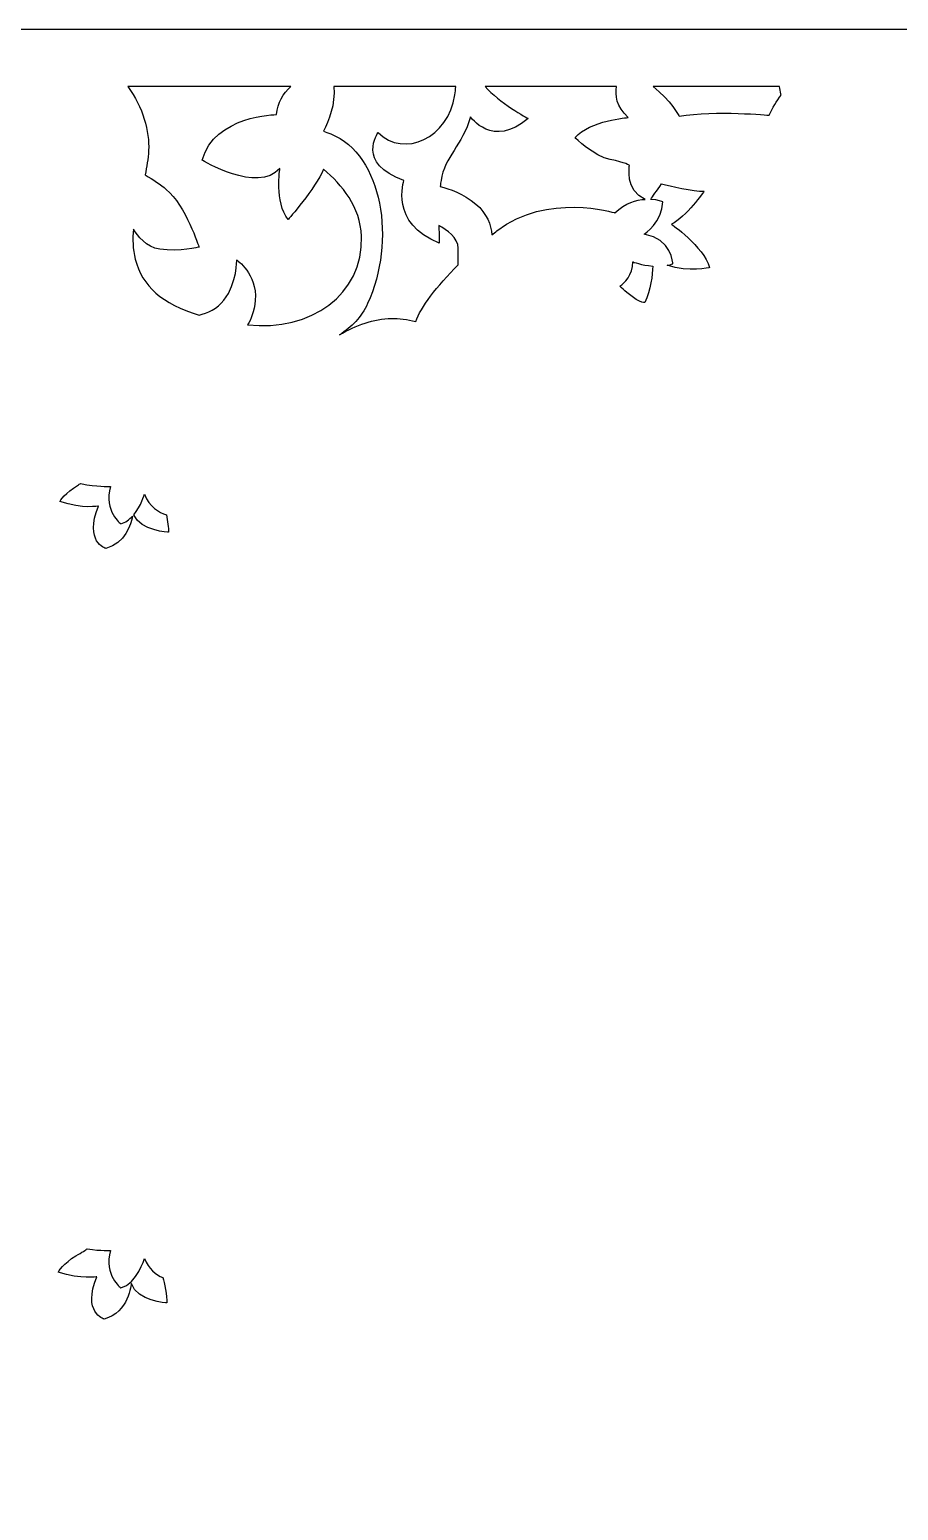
# Model space of a CAD drawing. Header units: centimetres. Extents: x -9.6 to 9.9, y -13.1 to 7.2.
# Drawn here: x -2.22 to 3.75, y -2.93 to 7.23 of the extents above; entities that cross this region are included whole.
import ezdxf

# ---------------------------------------------------------------- set-up
doc = ezdxf.new("R2010")
doc.units = ezdxf.units.CM
doc.header["$MEASUREMENT"] = 0
doc.layers.add('layer 1', color=7, linetype='Continuous')

msp = doc.modelspace()

# ---------------------------------------------------------------- linework, layer by layer
at = {"layer": 'layer 1', "color": 177}
for points, knots in [([(-9.62521, 7.23276), (-9.62521, 7.23276), (9.9253, 7.23276), (9.9253, 7.23276), (9.9253, 7.23276), (9.9253, 7.23276), (9.9253, -13.09977), (9.9253, -13.09977), (9.9253, -13.09977), (9.9253, -13.09977), (-9.62521, -13.09977), (-9.62521, -13.09977), (-9.62521, -13.09977), (-9.62521, -13.09977), (-9.62521, 7.23276), (-9.62521, 7.23276)], [0, 0, 0, 0, 0.2, 0.2, 0.2, 0.2, 0.4, 0.4, 0.4, 0.4, 0.6, 0.6, 0.6, 0.6, 1, 1, 1, 1]), ([(-1.54164, 6.84175), (-1.54164, 6.84175), (-0.42183, 6.84175), (-0.42183, 6.84175), (-0.42183, 6.84175), (-0.4733, 6.79433), (-0.51364, 6.73145), (-0.51978, 6.64923), (-0.51978, 6.64923), (-0.51978, 6.64923), (-0.94621, 6.64449), (-1.03055, 6.33669), (-1.03055, 6.33669), (-1.03055, 6.33669), (-0.65099, 6.10466), (-0.49635, 6.27987), (-0.49635, 6.27987), (-0.49635, 6.27987), (-0.53384, 6.04784), (-0.44012, 5.92945), (-0.44012, 5.92945), (-0.44012, 5.92945), (-0.25085, 6.14106), (-0.19712, 6.2738), (-0.19712, 6.2738), (-0.06978, 6.16911), (0.05674, 6.01513), (0.06362, 5.81344), (0.06362, 5.81344), (0.07734, 5.41148), (-0.28369, 5.15835), (-0.71909, 5.20565), (-0.71909, 5.20565), (-0.69521, 5.24158), (-0.67232, 5.29569), (-0.66596, 5.37486), (-0.66596, 5.37486), (-0.65131, 5.55755), (-0.793, 5.65136), (-0.793, 5.65136), (-0.793, 5.65136), (-0.793, 5.65136), (-0.78812, 5.4983), (-0.88095, 5.37486), (-0.88095, 5.37486), (-0.92612, 5.3148), (-0.99443, 5.28633), (-1.0521, 5.27289), (-1.0521, 5.27289), (-1.30543, 5.34955), (-1.44259, 5.47173), (-1.48978, 5.65717), (-1.48978, 5.65717), (-1.5074, 5.7264), (-1.50922, 5.79455), (-1.50235, 5.86251), (-1.50235, 5.86251), (-1.4745, 5.816), (-1.415, 5.73904), (-1.3207, 5.72543), (-1.3207, 5.72543), (-1.18389, 5.70568), (-1.05197, 5.74024), (-1.05197, 5.74024), (-1.05197, 5.74024), (-1.05197, 5.74024), (-1.1448, 6.02662), (-1.27673, 6.13525), (-1.27673, 6.13525), (-1.31647, 6.16797), (-1.36645, 6.20428), (-1.4222, 6.23485), (-1.4222, 6.23485), (-1.41054, 6.28984), (-1.40146, 6.34574), (-1.3984, 6.40299), (-1.3984, 6.40299), (-1.39156, 6.53089), (-1.43635, 6.70251), (-1.54164, 6.84175)], [0, 0, 0, 0, 0.04761905, 0.04761905, 0.04761905, 0.04761905, 0.0952381, 0.0952381, 0.0952381, 0.0952381, 0.14285714, 0.14285714, 0.14285714, 0.14285714, 0.19047619, 0.19047619, 0.19047619, 0.19047619, 0.23809524, 0.23809524, 0.23809524, 0.23809524, 0.28571429, 0.28571429, 0.28571429, 0.28571429, 0.33333333, 0.33333333, 0.33333333, 0.33333333, 0.38095238, 0.38095238, 0.38095238, 0.38095238, 0.42857143, 0.42857143, 0.42857143, 0.42857143, 0.47619048, 0.47619048, 0.47619048, 0.47619048, 0.52380952, 0.52380952, 0.52380952, 0.52380952, 0.57142857, 0.57142857, 0.57142857, 0.57142857, 0.61904762, 0.61904762, 0.61904762, 0.61904762, 0.66666667, 0.66666667, 0.66666667, 0.66666667, 0.71428571, 0.71428571, 0.71428571, 0.71428571, 0.76190476, 0.76190476, 0.76190476, 0.76190476, 0.80952381, 0.80952381, 0.80952381, 0.80952381, 0.85714286, 0.85714286, 0.85714286, 0.85714286, 0.9047619, 0.9047619, 0.9047619, 0.9047619, 1, 1, 1, 1]), ([(-0.12646, 6.84175), (-0.12646, 6.84175), (0.71155, 6.84175), (0.71155, 6.84175), (0.71155, 6.84175), (0.71003, 6.82247), (0.70795, 6.8032), (0.70525, 6.78403), (0.70525, 6.78403), (0.66381, 6.4909), (0.35596, 6.34732), (0.17836, 6.52679), (0.17836, 6.52679), (0.17836, 6.52679), (0.02444, 6.31142), (0.35596, 6.19776), (0.35596, 6.19776), (0.35596, 6.19776), (0.25532, 5.89864), (0.59868, 5.76703), (0.59868, 5.76703), (0.59868, 5.76703), (0.59645, 5.81747), (0.59586, 5.88775), (0.59586, 5.88775), (0.64768, 5.85919), (0.72843, 5.80319), (0.72843, 5.73168), (0.72843, 5.73168), (0.72843, 5.68808), (0.72843, 5.64879), (0.72843, 5.61773), (0.72843, 5.61773), (0.58013, 5.47002), (0.46874, 5.32461), (0.43734, 5.22947), (0.43734, 5.22947), (0.37849, 5.24312), (0.32203, 5.25061), (0.26995, 5.24987), (0.26995, 5.24987), (0.14894, 5.24815), (0.02522, 5.20474), (-0.08704, 5.1373), (-0.08704, 5.1373), (-0.00398, 5.18909), (0.06315, 5.25938), (0.1058, 5.35174), (0.1058, 5.35174), (0.30261, 5.77792), (0.21123, 6.37458), (-0.14724, 6.51664), (-0.14724, 6.51664), (-0.16506, 6.5237), (-0.18186, 6.52981), (-0.19776, 6.53515), (-0.19776, 6.53515), (-0.15954, 6.60634), (-0.11469, 6.72128), (-0.12646, 6.84175)], [0, 0, 0, 0, 0.0625, 0.0625, 0.0625, 0.0625, 0.125, 0.125, 0.125, 0.125, 0.1875, 0.1875, 0.1875, 0.1875, 0.25, 0.25, 0.25, 0.25, 0.3125, 0.3125, 0.3125, 0.3125, 0.375, 0.375, 0.375, 0.375, 0.4375, 0.4375, 0.4375, 0.4375, 0.5, 0.5, 0.5, 0.5, 0.5625, 0.5625, 0.5625, 0.5625, 0.625, 0.625, 0.625, 0.625, 0.6875, 0.6875, 0.6875, 0.6875, 0.75, 0.75, 0.75, 0.75, 0.8125, 0.8125, 0.8125, 0.8125, 0.875, 0.875, 0.875, 0.875, 1, 1, 1, 1]), ([(0.91422, 6.84175), (0.91422, 6.84175), (1.81607, 6.84175), (1.81607, 6.84175), (1.81607, 6.84175), (1.80464, 6.78299), (1.8146, 6.70614), (1.89654, 6.62926), (1.89654, 6.62926), (1.89654, 6.62926), (1.63129, 6.60895), (1.53081, 6.49117), (1.53081, 6.49117), (1.53081, 6.49117), (1.66344, 6.36121), (1.77195, 6.34091), (1.77195, 6.34091), (1.88046, 6.3206), (1.90457, 6.30029), (1.90457, 6.30029), (1.90457, 6.30029), (1.90457, 6.30029), (1.87221, 6.12509), (2.01349, 6.06744), (2.01349, 6.06744), (1.95284, 6.06428), (1.87704, 6.04307), (1.80525, 5.97492), (1.80525, 5.97492), (1.80525, 5.97492), (1.33665, 6.11698), (0.99458, 5.8518), (0.99458, 5.8518), (0.98279, 5.84267), (0.97105, 5.8334), (0.95941, 5.82406), (0.95941, 5.82406), (0.95285, 5.8896), (0.92699, 5.97138), (0.84933, 6.03501), (0.84933, 6.03501), (0.76202, 6.10655), (0.66936, 6.14031), (0.60538, 6.15613), (0.60538, 6.15613), (0.60686, 6.17059), (0.60858, 6.18453), (0.61052, 6.19776), (0.61052, 6.19776), (0.63421, 6.35928), (0.75853, 6.43705), (0.81181, 6.63447), (0.81181, 6.63447), (0.81181, 6.63447), (0.96573, 6.41313), (1.20845, 6.62251), (1.20845, 6.62251), (1.20845, 6.62251), (1.00396, 6.73469), (0.91422, 6.84175)], [0, 0, 0, 0, 0.0625, 0.0625, 0.0625, 0.0625, 0.125, 0.125, 0.125, 0.125, 0.1875, 0.1875, 0.1875, 0.1875, 0.25, 0.25, 0.25, 0.25, 0.3125, 0.3125, 0.3125, 0.3125, 0.375, 0.375, 0.375, 0.375, 0.4375, 0.4375, 0.4375, 0.4375, 0.5, 0.5, 0.5, 0.5, 0.5625, 0.5625, 0.5625, 0.5625, 0.625, 0.625, 0.625, 0.625, 0.6875, 0.6875, 0.6875, 0.6875, 0.75, 0.75, 0.75, 0.75, 0.8125, 0.8125, 0.8125, 0.8125, 0.875, 0.875, 0.875, 0.875, 1, 1, 1, 1]), ([(2.06674, 6.84175), (2.06674, 6.84175), (2.9345, 6.84175), (2.9345, 6.84175), (2.9345, 6.84175), (2.93861, 6.82501), (2.94201, 6.80819), (2.94454, 6.79139), (2.94454, 6.79139), (2.94495, 6.7887), (2.94536, 6.78614), (2.9458, 6.78361), (2.9458, 6.78361), (2.91582, 6.74218), (2.88829, 6.69602), (2.86488, 6.64459), (2.86488, 6.64459), (2.86488, 6.64459), (2.49938, 6.68011), (2.24633, 6.63749), (2.24633, 6.63749), (2.24633, 6.63749), (2.18864, 6.74801), (2.06674, 6.84175)], [0, 0, 0, 0, 0.14285714, 0.14285714, 0.14285714, 0.14285714, 0.28571429, 0.28571429, 0.28571429, 0.28571429, 0.42857143, 0.42857143, 0.42857143, 0.42857143, 0.57142857, 0.57142857, 0.57142857, 0.57142857, 0.71428571, 0.71428571, 0.71428571, 0.71428571, 1, 1, 1, 1]), ([(2.12564, 6.17408), (2.09076, 6.1252), (2.06307, 6.08493), (2.05097, 6.06722), (2.05097, 6.06722), (2.10059, 6.06407), (2.13327, 6.05068), (2.13327, 6.05068), (2.13327, 6.05068), (2.13327, 5.91336), (2.00675, 5.82812), (2.00675, 5.82812), (2.00675, 5.82812), (2.19419, 5.79971), (2.20356, 5.6245), (2.20356, 5.6245), (2.20356, 5.6245), (2.19017, 5.6203), (2.17674, 5.61708), (2.1634, 5.61466), (2.1634, 5.61466), (2.3146, 5.56377), (2.45542, 5.59932), (2.45542, 5.59932), (2.45542, 5.59932), (2.41215, 5.74509), (2.19289, 5.89669), (2.19289, 5.89669), (2.19289, 5.89669), (2.29098, 5.94334), (2.41792, 6.12409), (2.41792, 6.12409), (2.41792, 6.12409), (2.34454, 6.11931), (2.18173, 6.1595), (2.12564, 6.17408)], [0, 0, 0, 0, 0.1, 0.1, 0.1, 0.1, 0.2, 0.2, 0.2, 0.2, 0.3, 0.3, 0.3, 0.3, 0.4, 0.4, 0.4, 0.4, 0.5, 0.5, 0.5, 0.5, 0.6, 0.6, 0.6, 0.6, 0.7, 0.7, 0.7, 0.7, 0.8, 0.8, 0.8, 0.8, 1, 1, 1, 1]), ([(2.06515, 5.60962), (1.98637, 5.61475), (1.92709, 5.63871), (1.92709, 5.63871), (1.92709, 5.63871), (1.92709, 5.54572), (1.87008, 5.49282), (1.83899, 5.47087), (1.83899, 5.47087), (1.85246, 5.45725), (1.86835, 5.44267), (1.88708, 5.42732), (1.88708, 5.42732), (1.99383, 5.33986), (2.01114, 5.36026), (2.01114, 5.36026), (2.01114, 5.36026), (2.05132, 5.44342), (2.06231, 5.54837), (2.06515, 5.60962)], [0, 0, 0, 0, 0.16666667, 0.16666667, 0.16666667, 0.16666667, 0.33333333, 0.33333333, 0.33333333, 0.33333333, 0.5, 0.5, 0.5, 0.5, 0.66666667, 0.66666667, 0.66666667, 0.66666667, 1, 1, 1, 1]), ([(-1.50871, 3.89238), (-1.53083, 3.86824), (-1.55769, 3.84841), (-1.58955, 3.84006), (-1.58955, 3.84006), (-1.58955, 3.84006), (-1.70628, 3.92432), (-1.66043, 4.09705), (-1.66043, 4.09705), (-1.66043, 4.09705), (-1.72138, 4.09225), (-1.82308, 4.10848), (-1.82308, 4.10848), (-1.83802, 4.11086), (-1.85145, 4.11403), (-1.8635, 4.11769), (-1.8635, 4.11769), (-1.87048, 4.1135), (-1.87819, 4.10894), (-1.88675, 4.10395), (-1.88675, 4.10395), (-1.96805, 4.05656), (-2.0087, 3.99336), (-2.0087, 3.99336), (-2.0087, 3.99336), (-1.8461, 3.93965), (-1.74292, 3.96177), (-1.74292, 3.96177), (-1.74292, 3.96177), (-1.84298, 3.71531), (-1.69289, 3.67107), (-1.69289, 3.67107), (-1.69289, 3.67107), (-1.55834, 3.7038), (-1.5191, 3.83886), (-1.50871, 3.89238)], [0, 0, 0, 0, 0.1, 0.1, 0.1, 0.1, 0.2, 0.2, 0.2, 0.2, 0.3, 0.3, 0.3, 0.3, 0.4, 0.4, 0.4, 0.4, 0.5, 0.5, 0.5, 0.5, 0.6, 0.6, 0.6, 0.6, 0.7, 0.7, 0.7, 0.7, 0.8, 0.8, 0.8, 0.8, 1, 1, 1, 1]), ([(-1.27655, 3.90066), (-1.32792, 3.91808), (-1.39403, 3.95671), (-1.42696, 4.04228), (-1.42696, 4.04228), (-1.42696, 4.04228), (-1.45014, 3.96229), (-1.50043, 3.90188), (-1.50043, 3.90188), (-1.45067, 3.7905), (-1.2614, 3.78166), (-1.2614, 3.78166), (-1.2614, 3.78166), (-1.25979, 3.81252), (-1.2681, 3.86091), (-1.27655, 3.90066)], [0, 0, 0, 0, 0.2, 0.2, 0.2, 0.2, 0.4, 0.4, 0.4, 0.4, 0.6, 0.6, 0.6, 0.6, 1, 1, 1, 1]), ([(-1.30091, -1.33556), (-1.3473, -1.31481), (-1.39905, -1.27601), (-1.42696, -1.20348), (-1.42696, -1.20348), (-1.42696, -1.20348), (-1.47699, -1.37621), (-1.58955, -1.40571), (-1.58955, -1.40571), (-1.58955, -1.40571), (-1.70628, -1.32145), (-1.66043, -1.14872), (-1.66043, -1.14872), (-1.66043, -1.14872), (-1.72016, -1.15342), (-1.82004, -1.13777), (-1.82004, -1.13777), (-1.83048, -1.14548), (-1.85245, -1.16014), (-1.89833, -1.18689), (-1.89833, -1.18689), (-1.97963, -1.23429), (-2.02028, -1.29748), (-2.02028, -1.29748), (-2.02028, -1.29748), (-1.85768, -1.3512), (-1.7545, -1.32908), (-1.7545, -1.32908), (-1.7545, -1.32908), (-1.85456, -1.57554), (-1.70447, -1.61977), (-1.70447, -1.61977), (-1.70447, -1.61977), (-1.53563, -1.5787), (-1.51687, -1.37647), (-1.51687, -1.37647), (-1.51687, -1.37647), (-1.47622, -1.4997), (-1.27298, -1.50918), (-1.27298, -1.50918), (-1.27298, -1.50918), (-1.27046, -1.46076), (-1.29235, -1.36917), (-1.30091, -1.33556)], [0, 0, 0, 0, 0.08333333, 0.08333333, 0.08333333, 0.08333333, 0.16666667, 0.16666667, 0.16666667, 0.16666667, 0.25, 0.25, 0.25, 0.25, 0.33333333, 0.33333333, 0.33333333, 0.33333333, 0.41666667, 0.41666667, 0.41666667, 0.41666667, 0.5, 0.5, 0.5, 0.5, 0.58333333, 0.58333333, 0.58333333, 0.58333333, 0.66666667, 0.66666667, 0.66666667, 0.66666667, 0.75, 0.75, 0.75, 0.75, 0.83333333, 0.83333333, 0.83333333, 0.83333333, 1, 1, 1, 1])]:
    msp.add_open_spline(points, degree=3, knots=knots, dxfattribs=at)

doc.saveas('drawing.dxf')
